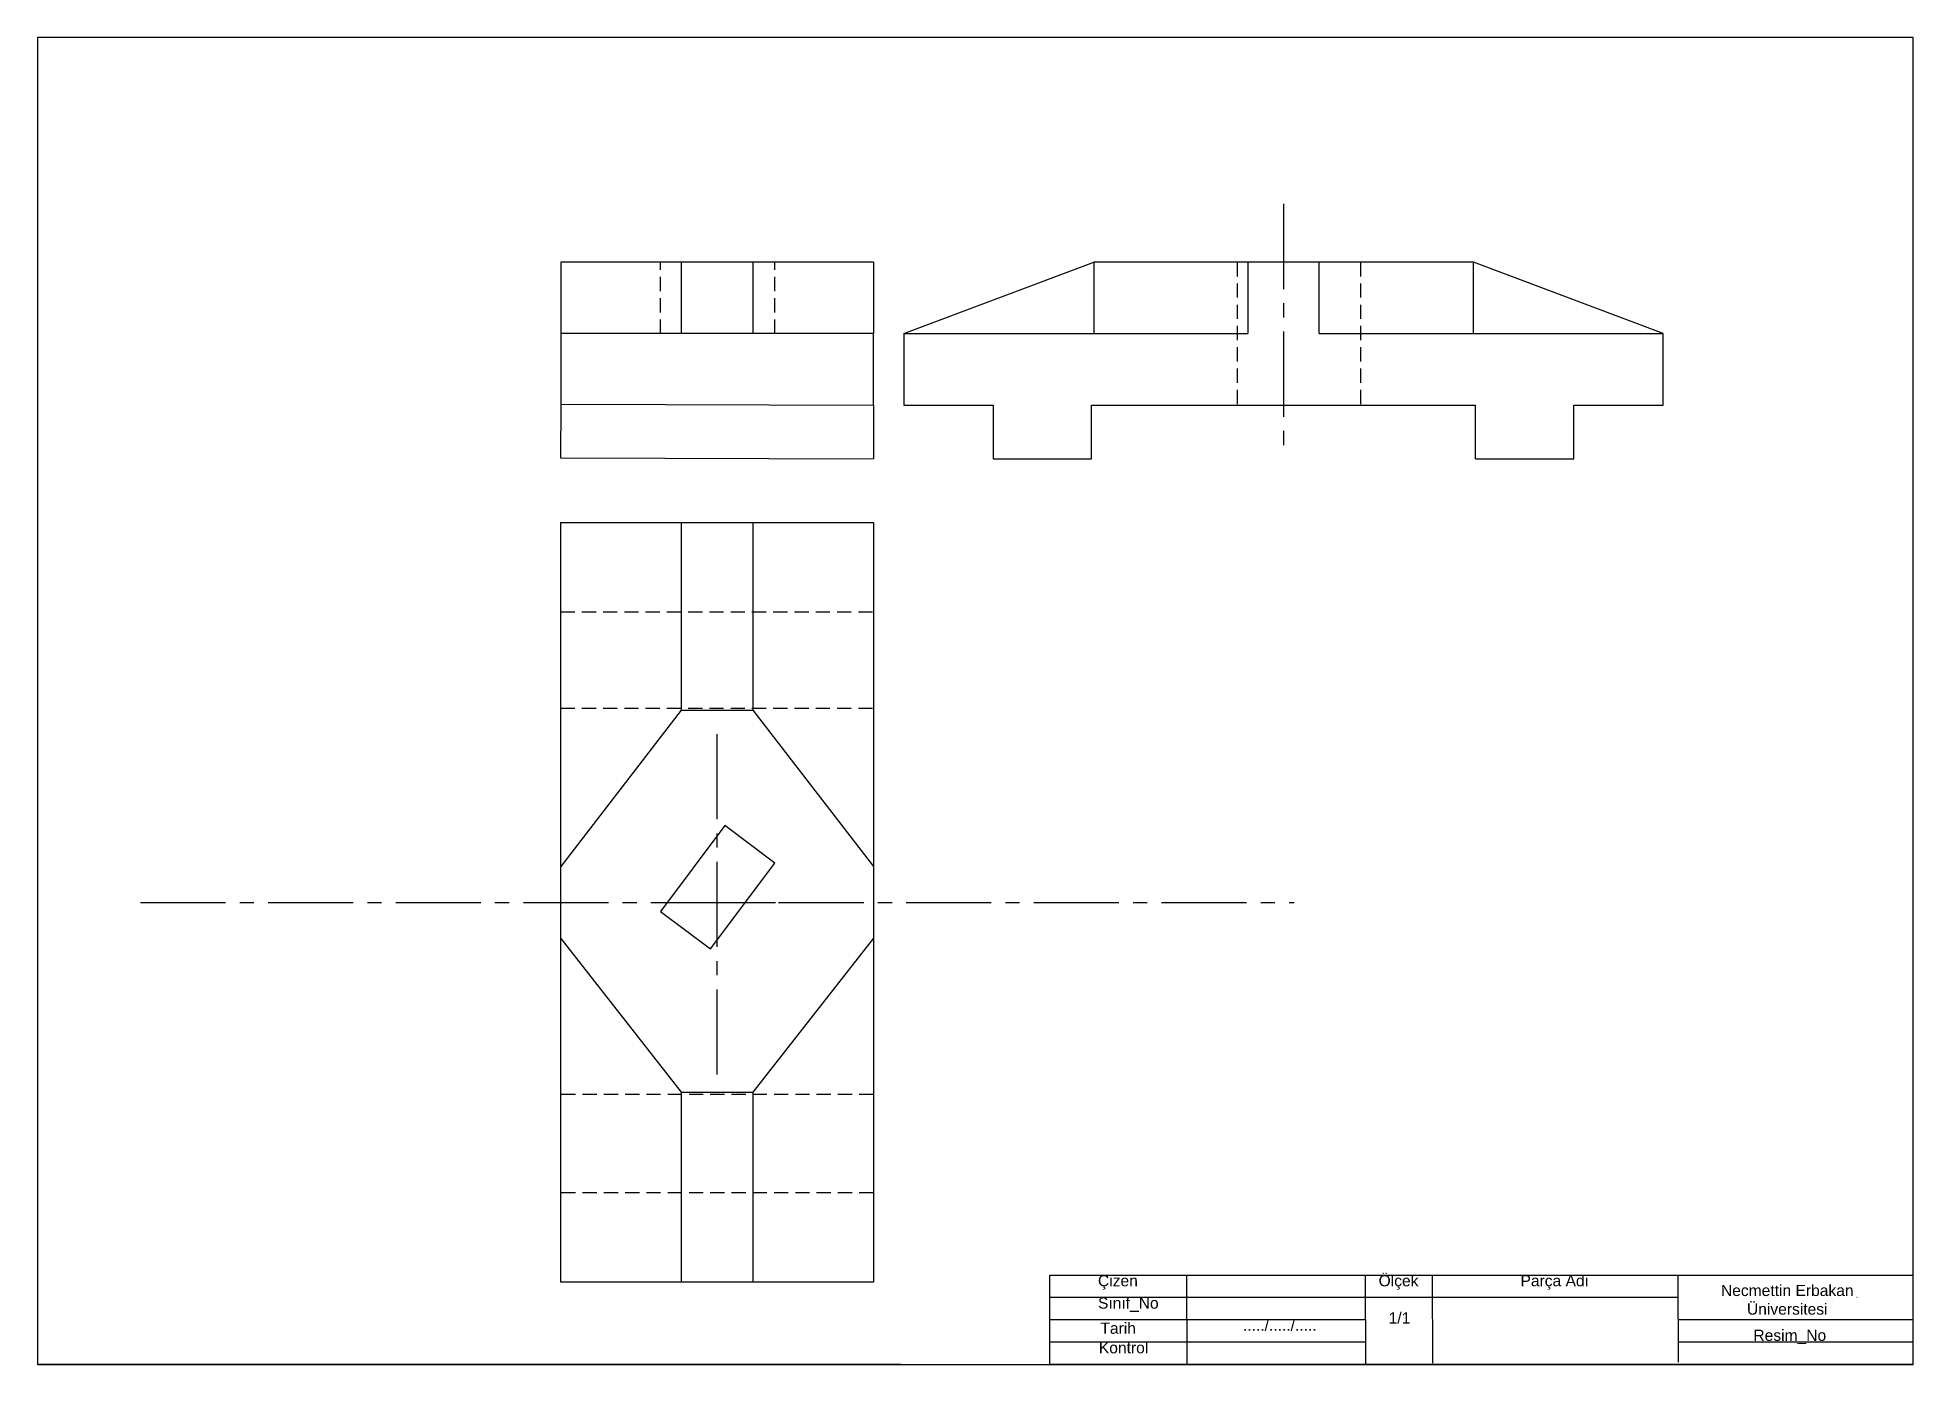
# Model space of a CAD drawing. Header units: millimetres. Extents: x 5569 to 36410, y 3219 to 11973.
# Drawn here: x 5569.3 to 5989.3, y 3219 to 3516 of the extents above.
import ezdxf

# ---------------------------------------------------------------- set-up
doc = ezdxf.new("R2010")
doc.units = ezdxf.units.MM
doc.linetypes.add('CENTER2', pattern=[28.575, 19.05, -3.175, 3.175, -3.175])
doc.linetypes.add('HIDDEN2', pattern=[4.7625, 3.175, -1.5875])
doc.layers.add('deafult', color=7, linetype='Continuous', plot=False)
doc.styles.get("Standard").update_dxf_attribs({"font": 'arial.ttf'})

msp = doc.modelspace()

# ---------------------------------------------------------------- linework, layer by layer
at = {"color": 3, "linetype": 'CENTER2'}
for p, q in [((5848.293, 3478.71), (5848.293, 3423.718)), ((5721.508, 3283.835), (5721.508, 3360.913)), ((5592.351, 3322.374), (5850.666, 3322.374))]:
    msp.add_line(p, q, dxfattribs=at)
for p, q in [((5756.444, 3465.676), (5686.445, 3465.676)), ((5686.445, 3465.676), (5686.445, 3449.676)), ((5713.445, 3465.676), (5713.445, 3449.676)), ((5729.445, 3465.676), (5729.445, 3449.676)), ((5756.444, 3465.676), (5756.444, 3449.676)), ((5763.293, 3449.676), (5805.793, 3465.676)), ((5890.793, 3465.676), (5805.793, 3465.676)), ((5805.793, 3465.676), (5805.793, 3449.676)), ((5840.293, 3465.676), (5840.293, 3449.676)), ((5856.293, 3449.676), (5856.293, 3465.676)), ((5890.793, 3449.676), (5890.793, 3465.676)), ((5933.293, 3449.676), (5890.793, 3465.676)), ((5756.444, 3449.676), (5686.445, 3449.676)), ((5686.445, 3449.676), (5686.445, 3433.895)), ((5756.444, 3433.676), (5756.444, 3449.676)), ((5763.293, 3449.676), (5763.293, 3433.676)), ((5763.293, 3449.676), (5840.293, 3449.676)), ((5856.293, 3449.676), (5933.293, 3449.676)), ((5933.293, 3433.676), (5933.293, 3449.676)), ((5686.445, 3433.895), (5686.407, 3421.895)), ((5756.444, 3433.676), (5756.444, 3421.676)), ((5763.293, 3433.676), (5783.293, 3433.676)), ((5783.293, 3433.676), (5783.293, 3421.676)), ((5805.293, 3421.676), (5805.293, 3433.676)), ((5805.293, 3433.676), (5891.293, 3433.676)), ((5891.293, 3421.676), (5891.293, 3433.676)), ((5913.293, 3421.676), (5913.293, 3433.676)), ((5913.293, 3433.676), (5933.293, 3433.676)), ((5686.407, 3421.895), (5756.407, 3421.676)), ((5783.293, 3421.676), (5805.293, 3421.676)), ((5891.293, 3421.676), (5913.293, 3421.676)), ((5686.407, 3407.374), (5756.444, 3407.374)), ((5686.444, 3237.374), (5686.444, 3407.374)), ((5713.445, 3407.374), (5713.445, 3365.374)), ((5729.445, 3407.374), (5729.445, 3365.374)), ((5756.444, 3407.374), (5756.444, 3237.374)), ((5686.407, 3365.374), (5686.444, 3365.374)), ((5713.445, 3365.374), (5686.444, 3330.422)), ((5713.445, 3365.374), (5729.445, 3365.374)), ((5729.445, 3365.374), (5756.444, 3330.374)), ((5686.407, 3322.374), (5686.444, 3322.374)), ((5721.508, 3322.374), (5734.508, 3322.374)), ((5686.444, 3314.327), (5713.445, 3279.874)), ((5756.444, 3314.374), (5729.445, 3279.874)), ((5686.407, 3279.874), (5686.444, 3279.874)), ((5713.445, 3279.874), (5729.445, 3279.874)), ((5713.445, 3279.874), (5713.445, 3237.374)), ((5729.445, 3279.874), (5729.445, 3237.374)), ((5795.963, 3218.953), (5795.963, 3238.953)), ((5795.963, 3238.953), (5989.297, 3238.953)), ((5826.737, 3219.028), (5826.663, 3238.953)), ((5866.737, 3219.178), (5866.663, 3238.953)), ((5881.737, 3219.234), (5881.663, 3238.953)), ((5936.737, 3219.44), (5936.664, 3238.953)), ((5756.444, 3237.374), (5686.444, 3237.374)), ((5936.682, 3233.953), (5795.907, 3233.953)), ((5976.737, 3233.953), (5976.681, 3233.953)), ((5866.719, 3228.953), (5795.944, 3228.953)), ((5989.297, 3228.953), (5936.701, 3228.953)), ((5866.719, 3223.953), (5795.944, 3223.953)), ((5976.737, 3223.953), (5936.72, 3223.953)), ((5989.316, 3223.953), (5936.72, 3223.953)), ((5989.335, 3218.953), (5795.963, 3218.953))]:
    msp.add_line(p, q)
at = {"color": 2, "linetype": 'HIDDEN2'}
for p, q in [((5708.767, 3449.676), (5708.767, 3465.676)), ((5734.377, 3449.676), (5734.377, 3465.676)), ((5837.883, 3465.676), (5837.883, 3433.676)), ((5865.483, 3465.676), (5865.483, 3433.676)), ((5686.407, 3387.374), (5756.444, 3387.374)), ((5686.407, 3365.874), (5756.444, 3365.874)), ((5756.444, 3279.374), (5686.444, 3279.374)), ((5756.444, 3257.374), (5686.444, 3257.374))]:
    msp.add_line(p, q, dxfattribs=at)
at = {"linetype": 'Continuous'}
msp.add_line((5686.445, 3433.895), (5756.444, 3433.676), dxfattribs=at)
msp.add_lwpolyline([(5719.959, 3311.963), (5734.377, 3331.149), (5723.185, 3339.56), (5708.767, 3320.373)], close=True)
at = {"layer": 'deafult'}
for p, q in [((5989.297, 3515.953), (5569.297, 3515.953)), ((5569.297, 3515.953), (5569.297, 3218.953)), ((5989.297, 3218.953), (5989.297, 3515.953)), ((5569.297, 3218.953), (5989.297, 3218.953)), ((5762.669, 3218.953), (5569.297, 3218.953))]:
    msp.add_line(p, q, dxfattribs=at)

# ---------------------------------------------------------------- texts
at = {"linetype": 'HIDDEN2', "char_height": 2.5, "attachment_point": 1}
for s, width, heights, insert in [('Çizen', 19.92523, [0], (5806.738, 3238.953)), ('Ölçek', 15.03704, [0], (5869.573, 3238.953)), ('\\pxqc;Parça Adı', 54.68837, [5.233], (5881.663, 3238.953)), ('\\pxqc;Necmettin Erbakan Üniversitesi', 40.07372, [0], (5941.034, 3236.771)), ('1/1', 12.43859, [0], (5871.821, 3230.621)), ('...../...../.....', 40.01915, [0], (5839.202, 3228.991)), ('Resim_No', 39.17638, [0], (5953.489, 3226.738))]:
    msp.add_mtext_dynamic_manual_height_columns(s, width=width, gutter_width=12.5, heights=heights, dxfattribs=dict(at, insert=insert))
at = {"char_height": 2.5, "attachment_point": 1}
for s, width, insert in [('Sınıf_No', 19.96254, (5806.738, 3233.953)), ('Tarih', 19.99986, (5807.276, 3228.325)), ('Kontrol', 19.99986, (5806.938, 3223.953))]:
    msp.add_mtext_dynamic_manual_height_columns(s, width=width, gutter_width=12.5, heights=[0], dxfattribs=dict(at, insert=insert))

doc.saveas('drawing.dxf')
